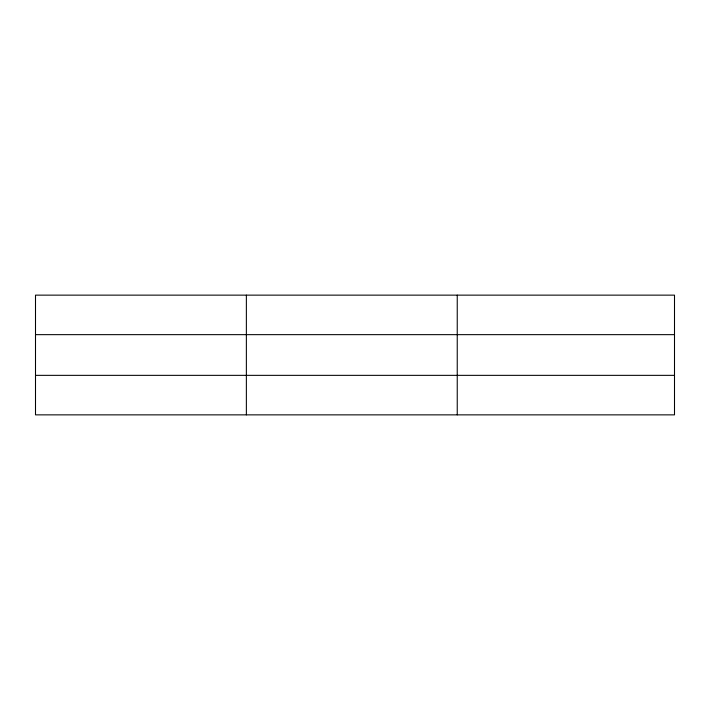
<?xml version="1.0" encoding="UTF-8"?>
<svg xmlns="http://www.w3.org/2000/svg" width="710" height="710" viewBox="0 0 710 710"><rect width="100%" height="100%" fill="white"/><g stroke="black" fill="none" stroke-linecap="round" stroke-linejoin="round"><path stroke-width="1.06" d="M246.37 295.138L246.37 414.862M457.24 295.138L457.24 414.862M35.5 334.65L674.5 334.65M35.5 375.35L674.5 375.35M674.5 395.106L674.5 414.862L35.5 414.862L35.5 295.138L674.5 295.138L674.5 395.106"/></g></svg>
